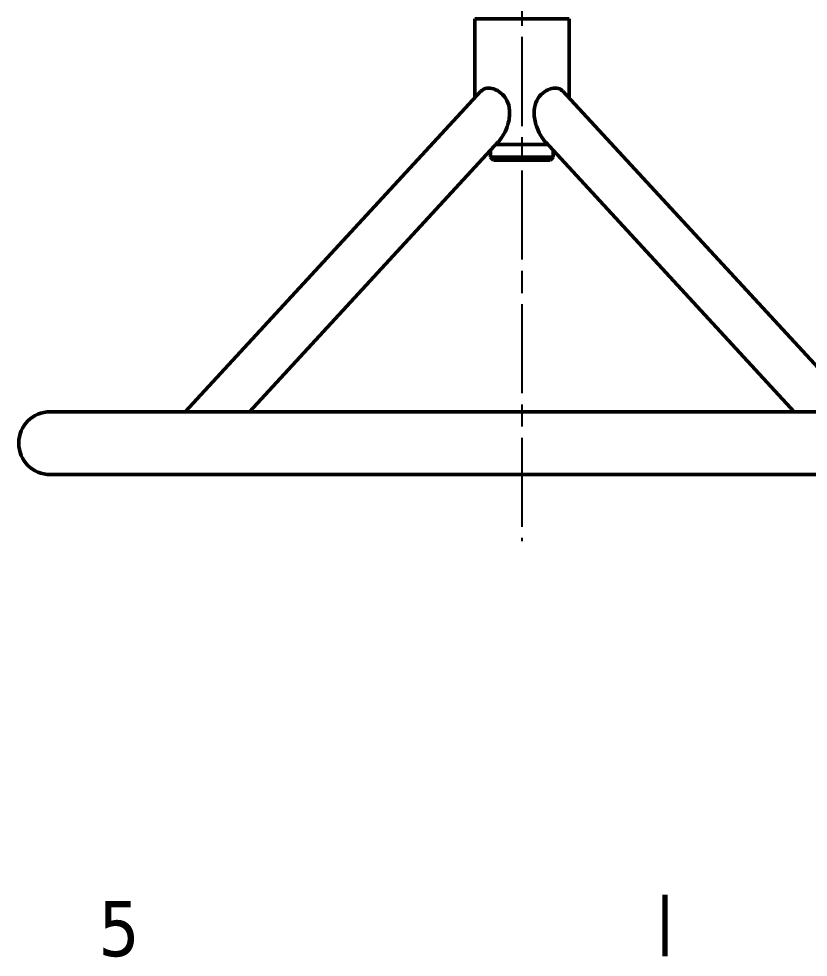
# Model space of a CAD drawing. Header units: millimetres. Extents: x 0 to 2100, y 0 to 1485.
# Drawn here: x 494.5 to 745.6, y 30.1 to 328.7 of the extents above; entities that cross this region are included whole.
import ezdxf

# ---------------------------------------------------------------- set-up
doc = ezdxf.new("R2010")
doc.units = ezdxf.units.MM
doc.header["$LTSCALE"] = 5
doc.linetypes.add('CHAIN', pattern=[0.3543, 0.2362, -0.0295, 0.0591, -0.0295])
for name, color, linetype, lineweight in [('Bordo (ISO)', 7, 'Continuous', 70), ("Linea d'asse (ISO)", 7, 'Continuous', 25), ('Visibile (ISO)', 7, 'Continuous', 50)]:
    doc.layers.add(name, color=color, linetype=linetype, lineweight=lineweight)
doc.styles.add('Testo nota (ISO)', font='tahoma.ttf')

# ---------------------------------------------------------------- blocks, each defined once
blk = doc.blocks.new('Bordi Bordo di default')
at = {"layer": 'Bordo (ISO)'}
blk.add_line((140, 10), (140, 6.1), dxfattribs=at)
at = {"layer": 'Bordo (ISO)', "insert": (103.975, 6.026), "char_height": 3.5, "attachment_point": 7, "style": 'Testo nota (ISO)'}
blk.add_mtext('5', dxfattribs=at)

msp = doc.modelspace()

# ---------------------------------------------------------------- linework, layer by layer
at = {"layer": "Linea d'asse (ISO)", "linetype": 'CHAIN', "ltscale": 23.990969}
msp.add_line((654.5468, 492.8723), (654.5468, 162.5244), dxfattribs=at)
at = {"layer": 'Visibile (ISO)'}
for p, q in [((669.5468, 328.6529), (639.5468, 328.6529)), ((639.5468, 303.4517), (639.5468, 328.6529)), ((669.5468, 303.4517), (669.5468, 328.6529)), ((547.501, 203.6529), (641.5481, 305.6216)), ((761.5926, 203.6529), (667.5455, 305.6216)), ((567.9068, 203.6529), (647.0612, 289.4745)), ((644.5468, 286.7482), (644.5468, 284.6529)), ((662.7901, 288.6529), (646.3034, 288.6529)), ((741.1867, 203.6529), (662.0323, 289.4745)), ((664.5468, 286.7482), (664.5468, 284.6529)), ((664.5468, 284.6529), (644.5468, 284.6529)), ((645.5468, 283.6529), (644.5468, 284.6529)), ((663.5468, 283.6529), (645.5468, 283.6529)), ((663.5468, 283.6529), (664.5468, 284.6529)), ((804.5468, 203.6529), (504.5468, 203.6529)), ((504.5468, 183.6529), (804.5468, 183.6529))]:
    msp.add_line(p, q, dxfattribs=at)
msp.add_arc((504.5468, 193.6529), 10, 90, 270, dxfattribs=at)
for points, knots in [([(641.5492, 305.62), (641.7156, 305.8012), (641.8992, 305.9599), (642.6255, 306.4382), (643.2699, 306.6034), (643.9402, 306.6034)], [0.80742759, 0.80742759, 0.80742759, 0.80742759, 0.915797556, 0.915797556, 1.200149691, 1.200149691, 1.200149691, 1.200149691]), ([(643.9402, 306.6034), (644.6104, 306.6034), (645.3941, 306.4382), (646.9581, 305.7456), (647.7355, 305.2152), (649.0855, 303.8708), (649.7065, 302.9454), (650.4952, 300.8823), (650.6645, 299.746), (650.6645, 297.3086), (650.3875, 295.8359), (649.4307, 293.0428), (648.7552, 291.7213), (647.708, 290.2326), (647.3954, 289.8382), (647.0607, 289.4752)], [1.20014969, 1.20014969, 1.20014969, 1.20014969, 1.48450183, 1.48450183, 1.76885396, 1.76885396, 2.08457667, 2.08457667, 2.40029938, 2.40029938, 2.81579291, 2.81579291, 3.23128644, 3.23128644, 3.38277738, 3.38277738, 3.38277738, 3.38277738]), ([(662.0329, 289.4752), (661.6982, 289.8382), (661.3855, 290.2326), (660.3384, 291.7213), (659.6628, 293.0428), (658.7061, 295.8359), (658.4291, 297.3086), (658.4291, 298.6936), (658.4291, 299.746), (658.5984, 300.8823), (659.387, 302.9454), (660.0081, 303.8708), (661.358, 305.2152), (662.1354, 305.7456), (663.6994, 306.4382), (664.4831, 306.6034), (665.1534, 306.6034)], [-0.982478, -0.982478, -0.982478, -0.982478, -0.83098706, -0.83098706, -0.41549353, -0.41549353, 0, 0, 0, 0.31572271, 0.31572271, 0.63144542, 0.63144542, 0.91579756, 0.91579756, 1.20014969, 1.20014969, 1.20014969, 1.20014969]), ([(665.1534, 306.6034), (665.8236, 306.6034), (666.468, 306.4382), (667.1944, 305.9599), (667.3779, 305.8012), (667.5443, 305.62)], [1.200149691, 1.200149691, 1.200149691, 1.200149691, 1.484501827, 1.484501827, 1.592871792, 1.592871792, 1.592871792, 1.592871792])]:
    msp.add_open_spline(points, degree=3, knots=knots, dxfattribs=at)

# ---------------------------------------------------------------- block references
at = {"xscale": 5, "yscale": 5, "zscale": 5}
msp.add_blockref('Bordi Bordo di default', (0, 0), dxfattribs=at)

doc.saveas('drawing.dxf')
